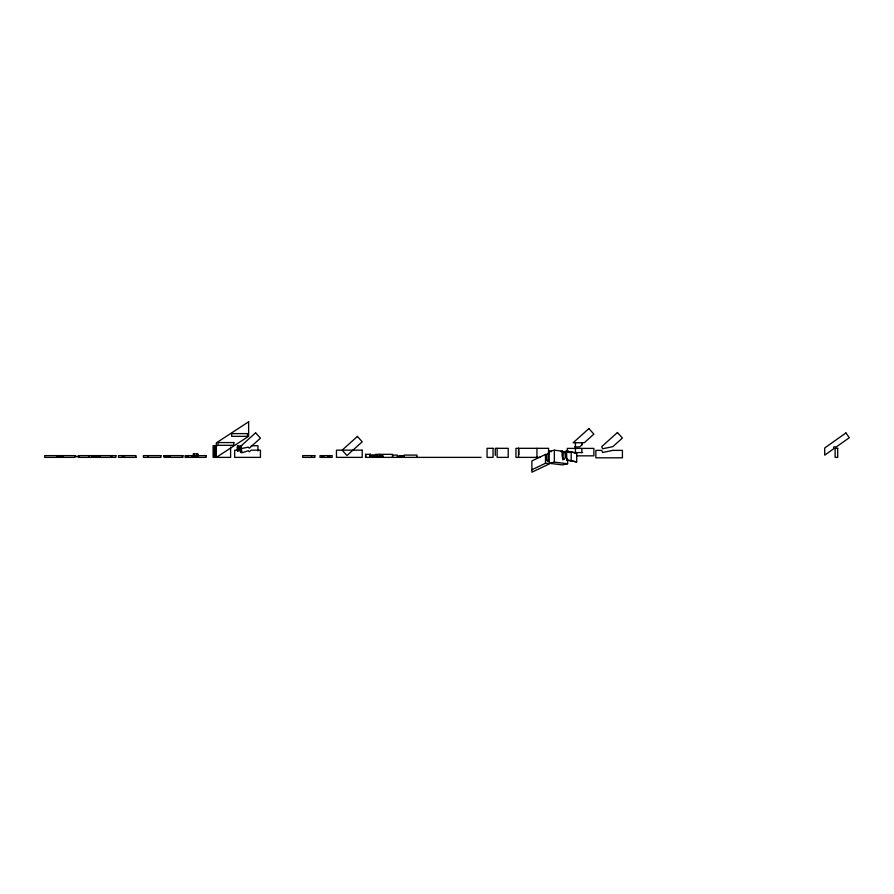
<?xml version="1.0" encoding="UTF-8"?>
<svg xmlns="http://www.w3.org/2000/svg" width="894" height="894" viewBox="0 0 894 894"><rect width="100%" height="100%" fill="white"/><g stroke="black" fill="none" stroke-linecap="round" stroke-linejoin="round"><path stroke-width="1.34" d="M548.257 460.835C546.849 464.198 545.463 453.56 546.614 454.577L547.888 453.381L549.374 453.56M567.623 451.805L563.309 451.85L562.907 459.929M564.606 451.448C567.31 463.975 560.158 459.751 562.583 451.202L554.358 450.207L549.207 451.358L549.207 463.293L562.471 464.902L567.623 463.751L567.623 460.019M568.405 452.006L568.428 451.369L566.058 451.079L566.338 457.583L567.254 458.89M569.646 452.677L569.702 451.604L568.428 451.369M582.407 444.43L579.636 446.922L574.551 446.922M241.738 448.967L240.486 449.056M546.614 454.577L545.485 454.443L531.896 460.924L531.896 472.211L549.609 463.762L545.485 463.271L531.896 469.752M165.647 455.627L165.647 456.376M164.138 455.761L170.307 455.627M169.815 455.761L170.307 456.13L164.138 456.253M169.815 456.253L170.307 457.382M549.207 463.293L554.358 462.153L567.623 463.751M560.985 451.537L562.583 451.202M96.105 456.834L97.267 456.834L97.267 456.175L96.105 456.175L96.105 456.834L98.251 456.722M240.922 447.492L241.793 448.464L240.486 448.889M240.922 450.822C244.174 451.492 236.139 454.856 248.32 450.744L249.281 451.816L251.125 450.163L260.433 450.163L260.433 457.382L234.664 457.382L234.664 450.163L240.341 450.163L240.911 452.219M238.162 448.889L237.413 448.889M217.153 445.726L213.118 445.726L213.118 457.382L230.596 457.382L230.596 447.022M241.793 445.726L240.486 445.726L240.486 452.196M251.236 445.726L257.953 445.726L257.953 450.911M214.102 447.391L214.862 447.391M237.413 447.391L238.229 447.391M237.413 447.559L238.217 447.57M214.102 449.056L214.862 449.056M237.413 449.056L238.229 449.056M214.102 450.721L214.862 450.721M237.413 450.721L238.229 450.721M240.486 450.721L241.805 450.855M238.217 450.9L237.413 450.889L237.413 445.726L239.156 445.726L239.156 450.911M214.102 452.386L214.862 452.386M574.663 452.576L582.609 452.576M214.102 454.051L214.862 454.051M197.943 454.755L197.049 454.755L197.049 453.884M375.547 455.202L371.759 455.202L371.759 456.51L375.547 456.51M369.591 455.392L370.194 455.392M379.615 455.392L382.856 455.392L382.856 456.275M214.102 455.716L214.862 455.716M164.138 455.884L170.307 455.884M404.122 455.862L400.333 455.862L400.333 456.622L404.122 456.622M576.608 455.839L593.873 455.839L593.873 448.397L567.31 448.397L567.31 452.118M164.138 456.13L170.307 456.13M92.328 456.298L93.892 456.298M95.122 456.298L98.251 456.298M98.876 456.298L100.441 456.298M369.591 456.32L370.194 456.32M371.502 456.32L377.994 456.32M379.615 456.32L382.856 456.32M75.945 456.432L77.253 456.432M78.292 456.432L78.94 456.432M164.138 456.376L170.307 456.376M75.945 456.577L77.253 456.577M78.292 456.577L78.94 456.577M167.983 456.633L170.307 456.633M62.178 456.8L62.893 456.219L56.803 456.219L56.803 456.8L60.133 456.8L60.133 456.219M167.983 456.879L170.307 456.879M167.983 457.125L170.307 457.125M136.279 457.382L118.5 457.382L118.5 455.627L135.977 455.627L135.977 457.382M371.736 457.382L481.128 457.382M540.278 457.382L515.939 457.382L515.939 448.319L548.581 448.319L548.581 453.493M569.702 451.604L576.686 453.124L576.686 461.952L566.662 460.064L566.662 451.235L567.813 451.839M560.873 451.559L563.309 451.85M549.207 451.358L551.442 451.626M566.662 460.064L570.785 460.566M566.662 451.235L576.686 453.124M566.058 451.079L567.791 451.381M571.959 460.846L576.686 461.952M122.143 456.063L124.545 456.812M549.374 461.36L548.19 459.985L547.888 453.381M518.945 454.521L518.643 448.319M581.86 442.742L581.86 444.933M581.86 448.397L581.86 452.576M575.423 442.742L575.423 446.922M575.423 448.397L575.423 452.576M571.199 452.308L571.199 461.136M554.358 450.207L554.358 462.153M545.485 454.443L545.485 463.271M536.948 448.319L536.948 457.382M518.52 448.319L518.52 457.382M497.12 448.319L497.12 457.382L508.228 457.382L508.228 448.319L495.276 448.319L495.276 455.404M416.939 457.382L416.939 455.091L404.122 455.091L404.122 457.382M401.652 455.862L401.652 456.622M397.327 457.382L397.327 455.091L392.667 455.091L392.667 457.382M392.432 457.382L392.432 454.331L375.547 454.331L375.547 457.382M379.615 454.331L379.615 457.382M377.994 456.275L377.994 455.437L371.502 455.392L371.502 456.275M370.194 454.331L370.194 457.382M365.78 454.331L365.78 457.382M329.651 455.627L329.651 456.51M327.908 455.627L327.908 456.51M311.525 455.627L311.525 456.51M214.862 445.726L214.862 457.382M197.943 456.51L197.943 453.884L193.283 453.884L193.283 456.51L197.071 456.51L197.049 455.627M194.177 453.884L194.177 454.755M194.177 455.627L194.177 456.51M192.959 455.627L192.959 456.51M191.54 455.627L191.54 456.51M188.299 455.627L188.299 456.51M186.88 455.627L186.88 456.51M182.41 455.627L182.41 457.382M168.798 455.627L168.798 457.382M148.102 455.627L148.102 457.382M123.16 455.627L123.16 457.382M111.694 455.627L111.694 457.382M110.822 455.627L110.822 457.382M98.005 455.627L98.005 457.382M96.686 455.627L96.686 457.382M92.026 455.627L92.026 457.382M89.232 455.627L89.232 457.382M62.178 455.627L62.178 457.382M59.552 456.219L59.552 456.8M57.518 455.627L57.518 456.219M255.606 432.819L240.341 446.553L241.212 448.609L248.32 447.134L249.281 448.207L260.433 438.183L255.606 432.819M357.399 436.428L342.134 450.163L346.961 455.527L362.226 441.792L357.399 436.428M588.9 428.584L573.155 442.742L584.285 442.742L593.873 434.115L588.9 428.584M617.441 432.495L601.707 446.654L602.612 448.777L612.837 446.654L622.414 438.026L617.441 432.495M845.925 432.953L824.715 447.961L824.715 455.124L833.744 448.732L833.744 446.911L836.303 446.911L849.3 437.714L845.925 432.953M248.633 421.789L216.326 442.888L216.326 457.382L248.633 436.283L248.633 421.789M612.837 450.375L602.612 452.498L601.707 450.375L595.851 450.375L595.851 457.817L622.414 457.817L622.414 450.375L612.837 450.375M247.515 433.612L231.691 433.612L231.691 436.35L247.515 436.35L247.515 433.612M233.803 442.564L217.968 442.564L217.968 445.313L233.803 445.313L233.803 442.564M493.052 448.319L487.051 448.319L487.051 457.382L493.052 457.382L493.052 448.319M837.689 448.307L835.119 448.307L835.119 457.382L837.689 457.382L837.689 448.307M362.226 450.163L336.468 450.163L336.468 457.382L362.226 457.382L362.226 450.163M370.44 454.331L365.534 454.331L365.534 457.382L370.44 457.382L370.44 454.331M74.995 455.627L44.7 455.627L44.7 457.382L74.995 457.382L74.995 455.627M115.874 455.627L78.292 455.627L78.292 457.382L115.874 457.382L115.874 455.627M160.92 455.627L143.442 455.627L143.442 457.382L160.92 457.382L160.92 455.627M182.879 455.627L164.138 455.627L164.138 457.382L182.879 457.382L182.879 455.627M206.112 455.627L185.114 455.627L185.114 457.382L206.112 457.382L206.112 455.627M314.844 455.627L302.708 455.627L302.708 457.382L314.844 457.382L314.844 455.627M321.851 455.627L320.018 455.627L320.018 457.382L332.155 457.382L332.155 455.627L323.594 455.627L323.594 456.51L321.851 456.51L321.851 455.627M399.909 455.862L398.59 455.862L398.59 456.622L399.909 456.622L399.909 455.862"/></g></svg>
